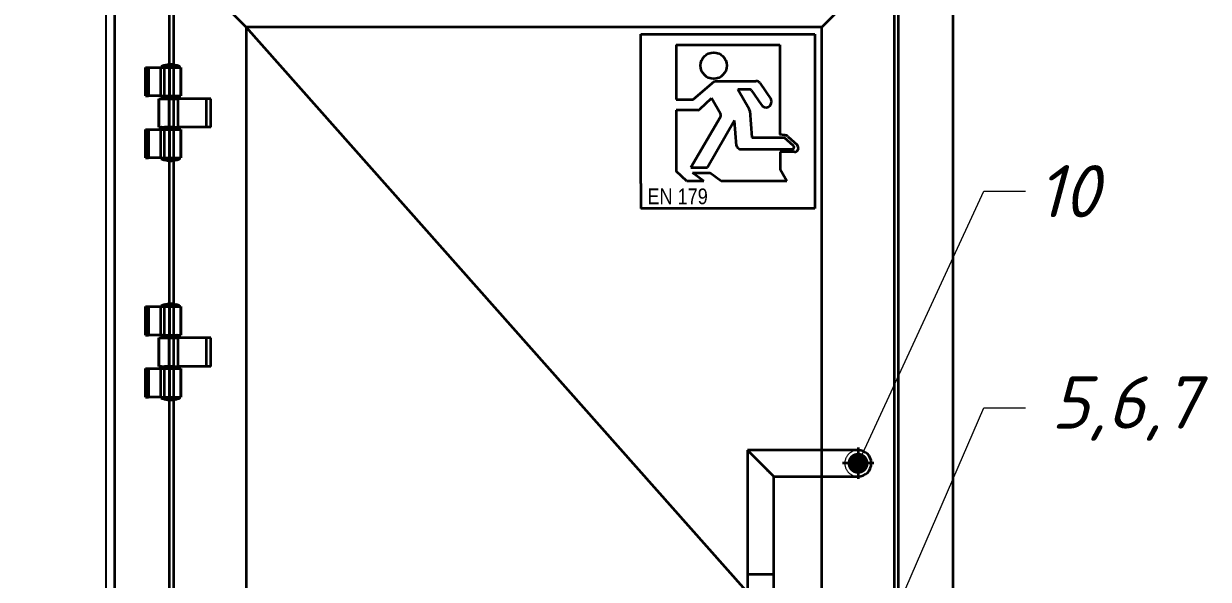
# Model space of a CAD drawing. Header units: millimetres. Extents: x -29692 to 34729, y -8412 to 43293.
# Drawn here: x -26639 to -24937, y 1332 to 2129 of the extents above; entities that cross this region are included whole.
import ezdxf
from ezdxf import colors
from ezdxf.entities.mleader import LeaderData, LeaderLine
from ezdxf.math import Vec2, Vec3

# ---------------------------------------------------------------- set-up
doc = ezdxf.new("R2010")
doc.units = ezdxf.units.MM
for name, pattern in [('CENTER2', [28.575, 19.05, -3.175, 3.175, -3.175]), ('DASHED', [19.05, 12.7, -6.35]), ('OGLT6', [2, 0.5, -0.5, 0.5, -0.5])]:
    doc.linetypes.add(name, pattern=pattern)
doc.layers.get('Defpoints').update_dxf_attribs({"color": 4, "lineweight": 35})
doc.layers.add('_0_001_Профили', color=150, linetype='Continuous', lineweight=35)
doc.layers.add('_0_004_Текст_01', color=7, linetype='Continuous', lineweight=18)
doc.styles.add('_DZ_2.5', font='isocpeui.ttf', dxfattribs={"height": 2.5})
doc.styles.add('ORGADATA', font='txt', dxfattribs={"oblique": 1})

# ---------------------------------------------------------------- blocks, each defined once
blk = doc.blocks.new('_Dot')
at = {"color": 0, "linetype": 'ByBlock', "lineweight": -2}
blk.add_line((-0.5, 0), (-1, 0), dxfattribs=at)
at = {"color": 0, "linetype": 'ByBlock', "const_width": 0.5}
blk.add_lwpolyline([(-0.25, 0, 1), (0.25, 0, 1)], format="xyb", close=True, dxfattribs=at)
blk = doc.blocks.new('Door Templet')
at = {"layer": 'Defpoints', "linetype": 'Continuous'}
for p, q in [((0, 2165), (0, 0)), ((1205, 0), (1205, 2165)), ((78.5, 2086.5), (78.5, 0)), ((84.5, 2080.5), (84.5, 9.5)), ((189, 1976), (84.5, 2080.5)), ((1016, 1976), (1120.5, 2080.5)), ((1120.5, 9.5), (1120.5, 2080.5)), ((1126.5, 0), (1126.5, 2086.5)), ((1016, 1976), (189, 1976)), ((189, 1976), (189, 114)), ((1016, 1045), (189, 1976)), ((1016, 114), (1016, 1976)), ((756.000024, 1965.999942), (1006.000024, 1965.999942)), ((756.000024, 1751.90292), (756.000024, 1965.999942)), ((1006.000024, 1965.999942), (1006.000024, 1751.90292)), ((806.980416, 1950.870259), (956.000024, 1950.870259)), ((806.980416, 1950.870259), (806.980416, 1872.34)), ((956.000024, 1950.870259), (956.000024, 1822.0278)), ((44.509746, 1877.5), (44.509746, 1918.5)), ((44.538021, 1918.5), (44.509746, 1918.5)), ((44.538021, 1918.5), (44.538021, 1877.5)), ((44.538021, 1918.5), (48.624907, 1918.5)), ((48.624907, 1918.5), (48.624907, 1877.5)), ((48.624907, 1918.5), (48.655016, 1918.5)), ((48.655016, 1877.5), (48.655016, 1918.5)), ((48.655016, 1918.5), (66.082204, 1918.5)), ((66.082204, 1918.5), (66.082204, 1877.5)), ((66.082204, 1918.5), (71.076708, 1918.5)), ((66.709315, 1919.176892), (66.709315, 1918.5)), ((80.209315, 1919.176892), (66.709315, 1919.176892)), ((80.209315, 1919.633773), (67.00619, 1919.633773)), ((71.076708, 1918.5), (71.076708, 1877.5)), ((71.076708, 1918.5), (79.009805, 1918.5)), ((71.709315, 1921.305283), (71.709315, 1920.131707)), ((75.835208, 1922.061466), (75.835208, 1921.946248)), ((75.837219, 1921.946248), (75.835307, 1921.94455)), ((75.835307, 1921.94455), (75.884513, 1921.911079)), ((75.84513, 1922.042958), (75.943904, 1922.123256)), ((75.93235, 1922.008116), (75.84513, 1922.042958)), ((75.884513, 1921.911079), (76.249962, 1921.855169)), ((76.109454, 1921.977341), (75.93235, 1922.008116)), ((75.943904, 1922.123256), (76.124909, 1922.165472)), ((76.376117, 1921.951217), (76.109454, 1921.977341)), ((76.124909, 1922.165472), (76.381247, 1922.208606)), ((76.249962, 1921.855169), (76.55475, 1921.834274)), ((76.730962, 1921.930306), (76.376117, 1921.951217)), ((76.381247, 1922.208606), (76.727326, 1922.24944)), ((76.55475, 1921.834274), (77.370372, 1921.807679)), ((76.727326, 1922.24944), (76.743048, 1922.25095)), ((77.170373, 1921.915139), (76.730962, 1921.930306)), ((77.687106, 1921.90617), (77.170373, 1921.915139)), ((77.370372, 1921.807679), (77.890065, 1921.801887)), ((77.59949, 1922.241934), (77.601083, 1922.262404)), ((77.646273, 1922.222947), (77.59949, 1922.241934)), ((77.601083, 1922.262404), (77.65074, 1922.283843)), ((77.741187, 1922.205822), (77.646273, 1922.222947)), ((77.65074, 1922.283843), (77.889998, 1922.32775)), ((78.269045, 1921.90371), (77.687106, 1921.90617)), ((82.709315, 1919.1), (77.709315, 1919.1)), ((77.709315, 1919.1), (77.709315, 1918.5)), ((77.883642, 1922.190935), (77.741187, 1922.205822)), ((78.072337, 1922.178665), (77.883642, 1922.190935)), ((77.889998, 1922.32775), (78.074096, 1922.348955)), ((77.890065, 1921.801887), (78.449222, 1921.801626)), ((78.069254, 1922.202702), (77.923186, 1922.188363)), ((78.301631, 1922.219871), (78.069254, 1922.202702)), ((78.304738, 1922.169388), (78.072337, 1922.178665)), ((78.074096, 1922.348955), (78.547615, 1922.386741)), ((78.898698, 1921.907864), (78.269045, 1921.90371)), ((78.573489, 1922.234995), (78.301631, 1922.219871)), ((78.576502, 1922.16345), (78.304738, 1922.169388)), ((78.449222, 1921.801626), (78.986937, 1921.805993)), ((78.547615, 1922.386741), (78.839143, 1922.402922)), ((78.878062, 1922.247359), (78.573489, 1922.234995)), ((78.880997, 1922.161127), (78.576502, 1922.16345)), ((78.839143, 1922.402922), (79.18166, 1922.417014)), ((79.206193, 1922.256354), (78.878062, 1922.247359)), ((79.209174, 1922.162581), (78.880997, 1922.161127)), ((79.546568, 1921.918331), (78.898698, 1921.907864)), ((78.986937, 1921.805993), (79.546568, 1921.81473)), ((79.009805, 1918.5), (79.009805, 1877.5)), ((79.009805, 1918.5), (81.285964, 1918.5)), ((79.18166, 1922.417014), (79.546568, 1922.426951)), ((79.546568, 1922.261654), (79.206193, 1922.256354)), ((79.546568, 1922.167749), (79.209174, 1922.162581)), ((79.546568, 1922.261654), (79.546568, 1922.426951)), ((79.546568, 1922.261654), (80.334716, 1922.263995)), ((79.546568, 1921.81473), (79.546568, 1921.918331)), ((79.546568, 1921.81473), (80.824375, 1921.809838)), ((93.41244, 1919.633773), (80.209315, 1919.633773)), ((93.709315, 1919.176892), (80.209315, 1919.176892)), ((80.334716, 1922.263995), (81.124009, 1922.256308)), ((80.824375, 1921.809838), (81.462661, 1921.796172)), ((81.124009, 1922.256308), (81.913113, 1922.234068)), ((81.285964, 1918.5), (83.525303, 1918.5)), ((81.462661, 1921.796172), (82.100206, 1921.76904)), ((81.913113, 1922.234068), (82.701335, 1922.194137)), ((82.100206, 1921.76904), (82.721831, 1921.726669)), ((82.701335, 1922.194137), (83.487982, 1922.133374)), ((82.709315, 1919.1), (82.709315, 1918.5)), ((82.721831, 1921.726669), (83.342749, 1921.67146)), ((83.342749, 1921.67146), (84.583406, 1921.539649)), ((83.487982, 1922.133374), (84.583406, 1922.016958)), ((83.525303, 1918.5), (85.673319, 1918.5)), ((84.583406, 1922.140815), (84.583406, 1922.137991)), ((84.583406, 1922.016958), (84.583406, 1922.137991)), ((84.583406, 1921.876443), (84.583406, 1921.624733)), ((84.583406, 1921.539649), (84.583406, 1921.624733)), ((85.673319, 1918.5), (87.681808, 1918.5)), ((87.681808, 1918.5), (89.513109, 1918.5)), ((88.709315, 1920.131707), (88.709315, 1921.305283)), ((89.513109, 1918.5), (91.130875, 1918.5)), ((91.130875, 1918.5), (92.431882, 1918.5)), ((92.431882, 1918.5), (93.490725, 1918.5)), ((93.490725, 1918.5), (94.284699, 1918.5)), ((93.709315, 1918.5), (93.709315, 1919.176892)), ((94.284699, 1918.5), (94.80027, 1918.5)), ((94.80027, 1918.5), (95.028172, 1918.5)), ((95.028172, 1877.5), (95.028172, 1918.5)), ((95.028322, 1877.5), (95.028322, 1918.5)), ((95.086525, 1918.5), (95.10798, 1918.5)), ((95.10798, 1918.5), (95.10798, 1877.5)), ((95.10798, 1918.5), (95.307963, 1918.5)), ((95.307963, 1918.5), (95.307963, 1877.5)), ((831.070052, 1872.34), (861.742321, 1898.63683)), ((861.742321, 1898.63683), (921.26613, 1898.63683)), ((922.072987, 1898.63683), (921.26613, 1898.63683)), ((926.902283, 1896.268234), (943.241352, 1872.443934)), ((44.538021, 1877.5), (44.509746, 1877.5)), ((44.538021, 1877.5), (48.624907, 1877.5)), ((48.624907, 1877.5), (48.655016, 1877.5)), ((66.082204, 1877.5), (48.655016, 1877.5)), ((63.383385, 1873.5), (63.383385, 1855.33599)), ((63.583385, 1873.5), (63.383385, 1873.5)), ((63.583385, 1855.44949), (63.583385, 1873.5)), ((63.707931, 1873.5), (63.583385, 1873.5)), ((63.707931, 1873.5), (63.707931, 1832.5)), ((63.707931, 1873.5), (78.5, 1873.5)), ((66.082204, 1877.5), (71.076708, 1877.5)), ((68.231849, 1877.043578), (68.011218, 1874.521747)), ((90.007412, 1874.521747), (68.011218, 1874.521747)), ((68.01339, 1874.414465), (68.130859, 1873.5)), ((90.00524, 1874.414465), (68.01339, 1874.414465)), ((89.786781, 1877.043578), (68.231849, 1877.043578)), ((71.076708, 1877.5), (79.009805, 1877.5)), ((78.5, 1832.5), (78.5, 1873.5)), ((78.5, 1873.5), (91.377474, 1873.5)), ((79.009805, 1877.5), (81.285964, 1877.5)), ((81.285964, 1877.5), (83.525303, 1877.5)), ((83.525303, 1877.5), (85.673319, 1877.5)), ((85.673319, 1877.5), (87.681808, 1877.5)), ((87.681808, 1877.5), (89.513109, 1877.5)), ((89.513109, 1877.5), (91.130875, 1877.5)), ((90.007412, 1874.521747), (89.786781, 1877.043578)), ((89.887771, 1873.5), (90.00524, 1874.414465)), ((91.130875, 1877.5), (92.431882, 1877.5)), ((91.377474, 1832.5), (91.377474, 1873.5)), ((132.207653, 1873.5), (91.377474, 1873.5)), ((92.431882, 1877.5), (93.490725, 1877.5)), ((93.490725, 1877.5), (94.284699, 1877.5)), ((94.284699, 1877.5), (94.80027, 1877.5)), ((94.80027, 1877.5), (95.028172, 1877.5)), ((95.086525, 1877.5), (95.10798, 1877.5)), ((95.10798, 1877.5), (95.307963, 1877.5)), ((132.207653, 1832.5), (132.207653, 1873.5)), ((138.008929, 1873.5), (132.207653, 1873.5)), ((138.008929, 1832.5), (138.008929, 1873.5)), ((840.875926, 1858.251774), (857.820752, 1874.021076)), ((870.745514, 1851.85902), (857.820752, 1874.021076)), ((911.500214, 1886.869299), (895.355766, 1886.869299)), ((911.953503, 1858.409203), (895.355766, 1886.869299)), ((915.122186, 1885.092852), (928.826526, 1865.1103)), ((63.433728, 1855.413951), (63.493645, 1855.438522)), ((63.493645, 1855.438522), (63.558297, 1855.448683)), ((63.558297, 1855.448683), (63.583385, 1855.44949)), ((63.583385, 1855.44949), (63.707931, 1855.44949)), ((806.980416, 1872.34), (831.070052, 1872.34)), ((837.78572, 1857.09024), (806.980416, 1857.09024)), ((806.980416, 1857.09024), (806.980416, 1769.43414)), ((912.67881, 1856.103633), (915.523833, 1817.584957)), ((63.383385, 1850.663338), (63.383385, 1832.5)), ((63.383386, 1850.663036), (63.38491, 1850.678813)), ((63.395202, 1850.622643), (63.383386, 1850.663036)), ((63.38491, 1855.321187), (63.393224, 1855.373992)), ((63.489401, 1854.707297), (63.38491, 1855.321187)), ((63.38491, 1850.678813), (63.490596, 1851.300974)), ((63.393224, 1855.373992), (63.409187, 1855.395224)), ((63.425653, 1850.591374), (63.395202, 1850.622643)), ((63.409187, 1855.395224), (63.433728, 1855.413951)), ((63.469081, 1850.569155), (63.425653, 1850.591374)), ((63.522772, 1850.555333), (63.469081, 1850.569155)), ((63.537417, 1854.33523), (63.489401, 1854.707297)), ((63.490596, 1851.300974), (63.539911, 1851.687043)), ((63.583385, 1850.55051), (63.522772, 1850.555333)), ((63.577314, 1853.920346), (63.537417, 1854.33523)), ((63.539911, 1851.687043), (63.580271, 1852.118125)), ((63.6035, 1853.481646), (63.577314, 1853.920346)), ((63.580271, 1852.118125), (63.605477, 1852.569459)), ((63.707931, 1850.55051), (63.583385, 1850.55051)), ((63.583385, 1832.5), (63.583385, 1850.55051)), ((63.613429, 1853.031376), (63.6035, 1853.481646)), ((63.605477, 1852.569459), (63.613429, 1853.031376)), ((870.744016, 1847.560453), (828.128875, 1774.597445)), ((890.593861, 1842.080634), (851.786408, 1774.717522)), ((893.779412, 1805.817331), (890.593861, 1842.080634)), ((44.509746, 1788.404563), (44.509746, 1829.404563)), ((44.538021, 1829.404563), (44.509746, 1829.404563)), ((44.538021, 1829.404563), (44.538021, 1788.404563)), ((44.538021, 1829.404563), (48.624907, 1829.404563)), ((48.624907, 1829.404563), (48.624907, 1788.404563)), ((48.624907, 1829.404563), (48.655016, 1829.404563)), ((48.655016, 1788.404563), (48.655016, 1829.404563)), ((48.655016, 1829.404563), (66.082204, 1829.404563)), ((63.583385, 1832.5), (63.383385, 1832.5)), ((63.707931, 1832.5), (63.583385, 1832.5)), ((63.707931, 1832.5), (78.5, 1832.5)), ((65.934315, 1832.2), (65.934315, 1829.7)), ((92.084315, 1832.2), (65.934315, 1832.2)), ((65.934315, 1829.7), (92.084315, 1829.7)), ((66.082204, 1829.404563), (66.082204, 1788.404563)), ((66.082204, 1829.404563), (71.076708, 1829.404563)), ((66.134315, 1832.4), (91.252662, 1832.4)), ((78.943853, 1829.5), (66.134315, 1829.5)), ((67.135498, 1832.5), (67.035498, 1832.4)), ((67.644634, 1832.4), (67.749794, 1832.5)), ((68.168022, 1832.5), (68.062954, 1832.4)), ((70.208406, 1832.5), (70.209315, 1832.4)), ((70.886497, 1832.5), (70.888568, 1832.4)), ((71.076708, 1829.404563), (71.076708, 1788.404563)), ((71.076708, 1829.404563), (79.009805, 1829.404563)), ((72.487988, 1832.417172), (71.709967, 1832.417221)), ((71.709967, 1832.4), (71.709967, 1832.417221)), ((73.360143, 1832.417144), (72.487988, 1832.417172)), ((73.009315, 1829.5), (73.009315, 1829.404563)), ((74.995541, 1832.417157), (73.360143, 1832.417144)), ((75.861258, 1832.417172), (74.995541, 1832.417157)), ((77.047987, 1832.417229), (75.861258, 1832.417172)), ((78.302988, 1832.417365), (77.047987, 1832.417229)), ((79.009255, 1832.417173), (78.302988, 1832.417365)), ((78.5, 1832.5), (91.283795, 1832.5)), ((79.009315, 1832.417173), (79.009255, 1832.417173)), ((79.009315, 1832.4), (79.009315, 1832.417173)), ((79.009375, 1832.417173), (79.009315, 1832.417173)), ((79.980005, 1832.417281), (79.009375, 1832.417173)), ((79.009805, 1829.404563), (79.009805, 1788.404563)), ((79.009805, 1829.404563), (81.285964, 1829.404563)), ((80.927742, 1832.417092), (79.980005, 1832.417281)), ((82.032889, 1832.417118), (80.927742, 1832.417092)), ((81.285964, 1829.404563), (83.525303, 1829.404563)), ((83.064747, 1832.417157), (82.032889, 1832.417118)), ((84.69393, 1832.417144), (83.064747, 1832.417157)), ((83.525303, 1829.404563), (85.673319, 1829.404563)), ((85.546725, 1832.417167), (84.69393, 1832.417144)), ((85.009315, 1829.404563), (85.009315, 1829.5)), ((86.308663, 1832.41722), (85.546725, 1832.417167)), ((85.673319, 1829.404563), (87.681808, 1829.404563)), ((86.308663, 1832.41722), (86.308663, 1832.4)), ((87.681808, 1829.404563), (89.513109, 1829.404563)), ((89.513109, 1829.404563), (91.130875, 1829.404563)), ((91.130875, 1829.404563), (92.431882, 1829.404563)), ((91.283795, 1832.5), (91.377474, 1832.5)), ((91.467337, 1832.4), (91.884315, 1832.4)), ((132.207653, 1832.5), (91.493146, 1832.5)), ((92.084315, 1829.7), (92.084315, 1832.2)), ((92.431882, 1829.404563), (93.490725, 1829.404563)), ((93.490725, 1829.404563), (94.284699, 1829.404563)), ((94.284699, 1829.404563), (94.80027, 1829.404563)), ((94.80027, 1829.404563), (95.028172, 1829.404563)), ((95.028172, 1788.404563), (95.028172, 1829.404563)), ((95.028322, 1788.404563), (95.028322, 1829.404563)), ((95.086525, 1829.404563), (95.10798, 1829.404563)), ((95.10798, 1829.404563), (95.10798, 1788.404563)), ((95.10798, 1829.404563), (95.307963, 1829.404563)), ((95.307963, 1829.404563), (95.307963, 1788.404563)), ((138.008929, 1832.5), (132.207653, 1832.5)), ((963.177961, 1821.032301), (956.000024, 1822.0278)), ((915.523833, 1817.584957), (962.030262, 1817.584957)), ((975.566166, 1806.051602), (962.030262, 1817.584957)), ((967.154265, 1819.224754), (980.562384, 1807.03563)), ((44.538021, 1788.404563), (44.509746, 1788.404563)), ((44.538021, 1788.404563), (48.624907, 1788.404563)), ((48.624907, 1788.404563), (48.655016, 1788.404563)), ((66.082204, 1788.404563), (48.655016, 1788.404563)), ((66.082204, 1788.404563), (71.076708, 1788.404563)), ((66.709315, 1788.404563), (66.709315, 1787.727671)), ((66.709315, 1787.727671), (80.66254, 1787.727671)), ((71.076708, 1788.404563), (79.009805, 1788.404563)), ((78.15611, 1787.804563), (78.15611, 1788.404563)), ((78.15611, 1787.804563), (83.153291, 1787.804563)), ((79.009805, 1788.404563), (81.285964, 1788.404563)), ((80.66254, 1787.727671), (93.709315, 1787.727671)), ((81.285964, 1788.404563), (83.525303, 1788.404563)), ((83.074168, 1787.804563), (83.074168, 1788.404563)), ((83.153291, 1787.804563), (83.153291, 1788.404563)), ((83.525303, 1788.404563), (85.673319, 1788.404563)), ((85.673319, 1788.404563), (87.681808, 1788.404563)), ((87.681808, 1788.404563), (89.513109, 1788.404563)), ((89.513109, 1788.404563), (91.130875, 1788.404563)), ((91.130875, 1788.404563), (92.431882, 1788.404563)), ((92.431882, 1788.404563), (93.490725, 1788.404563)), ((93.490725, 1788.404563), (94.284699, 1788.404563)), ((93.709315, 1787.727671), (93.709315, 1788.404563)), ((94.284699, 1788.404563), (94.80027, 1788.404563)), ((94.80027, 1788.404563), (95.028172, 1788.404563)), ((95.086525, 1788.404563), (95.10798, 1788.404563)), ((95.10798, 1788.404563), (95.307963, 1788.404563)), ((895.074194, 1803.477117), (897.594353, 1801.422973)), ((898.555594, 1801.092459), (973.088554, 1800.920452)), ((956.280136, 1797.171892), (956.280136, 1773.99706)), ((976.868371, 1797.171892), (956.280136, 1797.171892)), ((982.470612, 1801.974966), (982.470612, 1802.91638)), ((67.00619, 1787.27079), (80.652573, 1787.27079)), ((71.714107, 1785.599279), (71.704521, 1785.600579)), ((71.786294, 1785.673061), (71.714107, 1785.599279)), ((71.858142, 1785.894058), (71.786294, 1785.673061)), ((71.929312, 1786.261232), (71.858142, 1785.894058)), ((71.99947, 1786.772855), (71.929312, 1786.261232)), ((75.739438, 1784.897001), (75.748042, 1784.874645)), ((75.748042, 1784.874645), (75.773993, 1784.819685)), ((75.773993, 1784.819685), (75.799981, 1784.783341)), ((75.799981, 1784.783341), (75.82599, 1784.765633)), ((75.82599, 1784.765633), (75.852007, 1784.766571)), ((75.83381, 1784.885228), (75.832714, 1784.886546)), ((75.842906, 1784.882131), (75.83381, 1784.885228)), ((75.852007, 1784.887605), (75.842906, 1784.882131)), ((76.946814, 1784.771189), (75.852007, 1784.887605)), ((75.852007, 1784.887605), (75.852007, 1784.766571)), ((76.005807, 1785.247942), (75.97594, 1785.128828)), ((75.97594, 1785.128828), (75.97594, 1785.028119)), ((76.03047, 1785.364914), (76.005807, 1785.247942)), ((77.270429, 1785.233102), (76.03047, 1785.364914)), ((76.03047, 1785.364914), (76.03047, 1785.27983)), ((77.733018, 1784.710426), (76.946814, 1784.771189)), ((77.890997, 1785.177894), (77.270429, 1785.233102)), ((78.520796, 1784.670495), (77.733018, 1784.710426)), ((78.512271, 1785.135523), (77.890997, 1785.177894)), ((79.149456, 1785.108391), (78.512271, 1785.135523)), ((79.309456, 1784.648255), (78.520796, 1784.670495)), ((79.787382, 1785.094724), (79.149456, 1785.108391)), ((80.098304, 1784.640568), (79.309456, 1784.648255)), ((81.06447, 1785.089832), (79.787382, 1785.094724)), ((80.886008, 1784.642908), (80.098304, 1784.640568)), ((80.652573, 1787.27079), (93.41244, 1787.27079)), ((80.886008, 1784.642908), (81.22714, 1784.648209)), ((80.886008, 1784.642908), (80.886008, 1784.477611)), ((81.251802, 1784.487549), (80.886008, 1784.477611)), ((81.009939, 1784.736813), (81.34621, 1784.741981)), ((81.622453, 1785.09857), (81.06447, 1785.089832)), ((81.06447, 1785.089832), (81.06447, 1784.986231)), ((81.06447, 1784.986231), (81.710186, 1784.996699)), ((81.22714, 1784.648209), (81.557883, 1784.657204)), ((81.597244, 1784.501641), (81.251802, 1784.487549)), ((81.34621, 1784.741981), (81.671423, 1784.743435)), ((81.557883, 1784.657204), (81.866783, 1784.669568)), ((81.893123, 1784.517821), (81.597244, 1784.501641)), ((82.155988, 1785.102937), (81.622453, 1785.09857)), ((81.671423, 1784.743435), (81.971268, 1784.741113)), ((81.710186, 1784.996699), (82.334153, 1785.000853)), ((81.866783, 1784.669568), (82.144475, 1784.684692)), ((82.378925, 1784.555607), (81.893123, 1784.517821)), ((81.971268, 1784.741113), (82.236918, 1784.735175)), ((82.144475, 1784.684692), (82.383942, 1784.701861)), ((82.707792, 1785.102676), (82.155988, 1785.102937)), ((82.236918, 1784.735175), (82.461998, 1784.725898)), ((82.334153, 1785.000853), (82.907207, 1784.998393)), ((82.570817, 1784.576813), (82.378925, 1784.555607)), ((82.383942, 1784.701861), (82.564942, 1784.718897)), ((82.461998, 1784.725898), (82.642429, 1784.713628)), ((82.827928, 1784.620719), (82.570817, 1784.576813)), ((82.642429, 1784.713628), (82.775924, 1784.69874)), ((83.21731, 1785.096884), (82.707792, 1785.102676)), ((82.775924, 1784.69874), (82.861412, 1784.681615)), ((82.887165, 1784.642159), (82.827928, 1784.620719)), ((82.861412, 1784.681615), (82.89851, 1784.662629)), ((82.89851, 1784.662629), (82.887165, 1784.642159)), ((82.907207, 1784.998393), (83.412318, 1784.989424)), ((84.007041, 1785.070289), (83.21731, 1785.096884)), ((83.412318, 1784.989424), (83.83789, 1784.974257)), ((84.322581, 1784.739091), (83.761752, 1784.664663)), ((83.83789, 1784.974257), (84.177198, 1784.953346)), ((84.296236, 1785.049393), (84.007041, 1785.070289)), ((84.177198, 1784.953346), (84.427099, 1784.927222)), ((84.62689, 1784.993483), (84.296236, 1785.049393)), ((84.520619, 1784.781307), (84.322581, 1784.739091)), ((84.427099, 1784.927222), (84.586633, 1784.896447)), ((84.655838, 1784.861604), (84.520619, 1784.781307)), ((84.586633, 1784.896447), (84.655838, 1784.861604)), ((84.653201, 1784.965171), (84.62689, 1784.993483)), ((84.65907, 1784.851063), (84.65907, 1784.965171)), ((88.644247, 1785.650704), (88.704524, 1785.599279)), ((88.704524, 1785.599279), (88.776711, 1785.673061)), ((88.77728, 1785.738713), (88.714119, 1785.676796)), ((88.776711, 1785.673061), (88.848559, 1785.894058)), ((88.813556, 1785.825955), (88.77728, 1785.738713)), ((88.849719, 1785.952819), (88.813556, 1785.825955)), ((88.848559, 1785.894058), (88.919729, 1786.261232)), ((88.885106, 1786.109506), (88.849719, 1785.952819)), ((88.920269, 1786.302915), (88.885106, 1786.109506)), ((88.919729, 1786.261232), (88.989887, 1786.772855)), ((88.989887, 1786.791067), (88.920269, 1786.302915)), ((827.988819, 1774.717522), (851.786408, 1774.717522)), ((956.280136, 1773.99706), (956.280136, 1771.693481)), ((965.944002, 1754.904841), (956.280136, 1771.693481)), ((822.386579, 1754.904841), (806.980416, 1769.43414)), ((846.687645, 1754.904841), (822.386579, 1754.904841)), ((830.229716, 1767.032603), (855.016473, 1767.032603)), ((846.687645, 1754.904841), (830.229716, 1767.032603)), ((871.502014, 1754.904841), (855.016473, 1767.032603)), ((965.944002, 1754.904841), (871.502014, 1754.904841)), ((756.000024, 1751.90292), (756.000024, 1715.999942)), ((1006.000024, 1751.90292), (1006.000024, 1715.999942)), ((1006.000024, 1715.999942), (756.000024, 1715.999942)), ((44.509746, 1534), (44.509746, 1575)), ((44.538021, 1575), (44.509746, 1575)), ((44.538021, 1575), (44.538021, 1534)), ((44.538021, 1575), (48.624907, 1575)), ((48.624907, 1575), (48.624907, 1534)), ((48.624907, 1575), (48.655016, 1575)), ((48.655016, 1534), (48.655016, 1575)), ((48.655016, 1575), (66.082204, 1575)), ((66.082204, 1575), (66.082204, 1534)), ((66.082204, 1575), (71.076708, 1575)), ((66.709315, 1575.676892), (66.709315, 1575)), ((80.209315, 1575.676892), (66.709315, 1575.676892)), ((80.209315, 1576.133773), (67.00619, 1576.133773)), ((71.076708, 1575), (71.076708, 1534)), ((71.076708, 1575), (79.009805, 1575)), ((71.709315, 1577.805283), (71.709315, 1576.631707)), ((75.835208, 1578.561466), (75.835208, 1578.446248)), ((75.837219, 1578.446248), (75.835307, 1578.44455)), ((75.835307, 1578.44455), (75.884513, 1578.411079)), ((75.84513, 1578.542958), (75.943904, 1578.623256)), ((75.93235, 1578.508116), (75.84513, 1578.542958)), ((75.884513, 1578.411079), (76.249962, 1578.355169)), ((76.109454, 1578.477341), (75.93235, 1578.508116)), ((75.943904, 1578.623256), (76.124909, 1578.665472)), ((76.376117, 1578.451217), (76.109454, 1578.477341)), ((76.124909, 1578.665472), (76.381247, 1578.708606)), ((76.249962, 1578.355169), (76.55475, 1578.334274)), ((76.730962, 1578.430306), (76.376117, 1578.451217)), ((76.381247, 1578.708606), (76.727326, 1578.74944)), ((76.55475, 1578.334274), (77.370372, 1578.307679)), ((76.727326, 1578.74944), (76.743048, 1578.75095)), ((77.170373, 1578.415139), (76.730962, 1578.430306)), ((77.687106, 1578.40617), (77.170373, 1578.415139)), ((77.370372, 1578.307679), (77.890065, 1578.301887)), ((77.59949, 1578.741934), (77.601083, 1578.762404)), ((77.646273, 1578.722947), (77.59949, 1578.741934)), ((77.601083, 1578.762404), (77.65074, 1578.783843)), ((77.741187, 1578.705822), (77.646273, 1578.722947)), ((77.65074, 1578.783843), (77.889998, 1578.82775)), ((78.269045, 1578.40371), (77.687106, 1578.40617)), ((82.709315, 1575.6), (77.709315, 1575.6)), ((77.709315, 1575.6), (77.709315, 1575)), ((77.883642, 1578.690935), (77.741187, 1578.705822)), ((78.072337, 1578.678665), (77.883642, 1578.690935)), ((77.889998, 1578.82775), (78.074096, 1578.848955)), ((77.890065, 1578.301887), (78.449222, 1578.301626)), ((78.069254, 1578.702702), (77.923186, 1578.688363)), ((78.301631, 1578.719871), (78.069254, 1578.702702)), ((78.304738, 1578.669388), (78.072337, 1578.678665)), ((78.074096, 1578.848955), (78.547615, 1578.886741)), ((78.898698, 1578.407864), (78.269045, 1578.40371)), ((78.573489, 1578.734995), (78.301631, 1578.719871)), ((78.576502, 1578.66345), (78.304738, 1578.669388)), ((78.449222, 1578.301626), (78.986937, 1578.305993)), ((78.547615, 1578.886741), (78.839143, 1578.902922)), ((78.878062, 1578.747359), (78.573489, 1578.734995)), ((78.880997, 1578.661127), (78.576502, 1578.66345)), ((78.839143, 1578.902922), (79.18166, 1578.917014)), ((79.206193, 1578.756354), (78.878062, 1578.747359)), ((79.209174, 1578.662581), (78.880997, 1578.661127)), ((79.546568, 1578.418331), (78.898698, 1578.407864)), ((78.986937, 1578.305993), (79.546568, 1578.31473)), ((79.009805, 1575), (79.009805, 1534)), ((79.009805, 1575), (81.285964, 1575)), ((79.18166, 1578.917014), (79.546568, 1578.926951)), ((79.546568, 1578.761654), (79.206193, 1578.756354)), ((79.546568, 1578.667749), (79.209174, 1578.662581)), ((79.546568, 1578.761654), (79.546568, 1578.926951)), ((79.546568, 1578.761654), (80.334716, 1578.763995)), ((79.546568, 1578.31473), (79.546568, 1578.418331)), ((79.546568, 1578.31473), (80.824375, 1578.309838)), ((93.41244, 1576.133773), (80.209315, 1576.133773)), ((93.709315, 1575.676892), (80.209315, 1575.676892)), ((80.334716, 1578.763995), (81.124009, 1578.756308)), ((80.824375, 1578.309838), (81.462661, 1578.296172)), ((81.124009, 1578.756308), (81.913113, 1578.734068)), ((81.285964, 1575), (83.525303, 1575)), ((81.462661, 1578.296172), (82.100206, 1578.26904)), ((81.913113, 1578.734068), (82.701335, 1578.694137)), ((82.100206, 1578.26904), (82.721831, 1578.226669)), ((82.701335, 1578.694137), (83.487982, 1578.633374)), ((82.709315, 1575.6), (82.709315, 1575)), ((82.721831, 1578.226669), (83.342749, 1578.17146)), ((83.342749, 1578.17146), (84.583406, 1578.039649)), ((83.487982, 1578.633374), (84.583406, 1578.516958)), ((83.525303, 1575), (85.673319, 1575)), ((84.583406, 1578.640815), (84.583406, 1578.637991)), ((84.583406, 1578.516958), (84.583406, 1578.637991)), ((84.583406, 1578.376443), (84.583406, 1578.124733)), ((84.583406, 1578.039649), (84.583406, 1578.124733)), ((85.673319, 1575), (87.681808, 1575)), ((87.681808, 1575), (89.513109, 1575)), ((88.709315, 1576.631707), (88.709315, 1577.805283)), ((89.513109, 1575), (91.130875, 1575)), ((91.130875, 1575), (92.431882, 1575)), ((92.431882, 1575), (93.490725, 1575)), ((93.490725, 1575), (94.284699, 1575)), ((93.709315, 1575), (93.709315, 1575.676892)), ((94.284699, 1575), (94.80027, 1575)), ((94.80027, 1575), (95.028172, 1575)), ((95.028172, 1534), (95.028172, 1575)), ((95.028322, 1534), (95.028322, 1575)), ((95.086525, 1575), (95.10798, 1575)), ((95.10798, 1575), (95.10798, 1534)), ((95.10798, 1575), (95.307963, 1575)), ((95.307963, 1575), (95.307963, 1534)), ((44.538021, 1534), (44.509746, 1534)), ((44.538021, 1534), (48.624907, 1534)), ((48.624907, 1534), (48.655016, 1534)), ((66.082204, 1534), (48.655016, 1534)), ((66.082204, 1534), (71.076708, 1534)), ((68.231849, 1533.543578), (68.011218, 1531.021747)), ((89.786781, 1533.543578), (68.231849, 1533.543578)), ((71.076708, 1534), (79.009805, 1534)), ((79.009805, 1534), (81.285964, 1534)), ((81.285964, 1534), (83.525303, 1534)), ((83.525303, 1534), (85.673319, 1534)), ((85.673319, 1534), (87.681808, 1534)), ((87.681808, 1534), (89.513109, 1534)), ((89.513109, 1534), (91.130875, 1534)), ((90.007412, 1531.021747), (89.786781, 1533.543578)), ((91.130875, 1534), (92.431882, 1534)), ((92.431882, 1534), (93.490725, 1534)), ((93.490725, 1534), (94.284699, 1534)), ((94.284699, 1534), (94.80027, 1534)), ((94.80027, 1534), (95.028172, 1534)), ((95.086525, 1534), (95.10798, 1534)), ((95.10798, 1534), (95.307963, 1534)), ((63.383385, 1530), (63.383385, 1511.83599)), ((63.583385, 1530), (63.383385, 1530)), ((63.583385, 1511.94949), (63.583385, 1530)), ((63.707931, 1530), (63.583385, 1530)), ((63.707931, 1530), (63.707931, 1489)), ((63.707931, 1530), (78.5, 1530)), ((90.007412, 1531.021747), (68.011218, 1531.021747)), ((68.01339, 1530.914465), (68.130859, 1530)), ((90.00524, 1530.914465), (68.01339, 1530.914465)), ((78.5, 1489), (78.5, 1530)), ((78.5, 1530), (91.377474, 1530)), ((89.887771, 1530), (90.00524, 1530.914465)), ((91.377474, 1489), (91.377474, 1530)), ((132.207653, 1530), (91.377474, 1530)), ((132.207653, 1489), (132.207653, 1530)), ((138.008929, 1530), (132.207653, 1530)), ((138.008929, 1489), (138.008929, 1530)), ((63.383385, 1507.163338), (63.383385, 1489)), ((63.383386, 1507.163036), (63.38491, 1507.178813)), ((63.395202, 1507.122643), (63.383386, 1507.163036)), ((63.38491, 1511.821187), (63.393224, 1511.873992)), ((63.489401, 1511.207297), (63.38491, 1511.821187)), ((63.38491, 1507.178813), (63.490596, 1507.800974)), ((63.393224, 1511.873992), (63.409187, 1511.895224)), ((63.425653, 1507.091374), (63.395202, 1507.122643)), ((63.409187, 1511.895224), (63.433728, 1511.913951)), ((63.469081, 1507.069155), (63.425653, 1507.091374)), ((63.433728, 1511.913951), (63.493645, 1511.938522)), ((63.522772, 1507.055333), (63.469081, 1507.069155)), ((63.537417, 1510.83523), (63.489401, 1511.207297)), ((63.490596, 1507.800974), (63.539911, 1508.187043)), ((63.493645, 1511.938522), (63.558297, 1511.948683)), ((63.583385, 1507.05051), (63.522772, 1507.055333)), ((63.577314, 1510.420346), (63.537417, 1510.83523)), ((63.539911, 1508.187043), (63.580271, 1508.618125)), ((63.558297, 1511.948683), (63.583385, 1511.94949)), ((63.6035, 1509.981646), (63.577314, 1510.420346)), ((63.580271, 1508.618125), (63.605477, 1509.069459)), ((63.583385, 1511.94949), (63.707931, 1511.94949)), ((63.707931, 1507.05051), (63.583385, 1507.05051)), ((63.583385, 1489), (63.583385, 1507.05051)), ((63.613429, 1509.531376), (63.6035, 1509.981646)), ((63.605477, 1509.069459), (63.613429, 1509.531376)), ((44.509746, 1444.904563), (44.509746, 1485.904563)), ((44.538021, 1485.904563), (44.509746, 1485.904563)), ((44.538021, 1485.904563), (44.538021, 1444.904563)), ((44.538021, 1485.904563), (48.624907, 1485.904563)), ((48.624907, 1485.904563), (48.624907, 1444.904563)), ((48.624907, 1485.904563), (48.655016, 1485.904563)), ((48.655016, 1444.904563), (48.655016, 1485.904563)), ((48.655016, 1485.904563), (66.082204, 1485.904563)), ((63.583385, 1489), (63.383385, 1489)), ((63.707931, 1489), (63.583385, 1489)), ((63.707931, 1489), (78.5, 1489)), ((65.934315, 1488.7), (65.934315, 1486.2)), ((92.084315, 1488.7), (65.934315, 1488.7)), ((65.934315, 1486.2), (92.084315, 1486.2)), ((66.082204, 1485.904563), (66.082204, 1444.904563)), ((66.082204, 1485.904563), (71.076708, 1485.904563)), ((66.134315, 1488.9), (91.252662, 1488.9)), ((78.943853, 1486), (66.134315, 1486)), ((67.135498, 1489), (67.035498, 1488.9)), ((67.644634, 1488.9), (67.749794, 1489)), ((68.168022, 1489), (68.062954, 1488.9)), ((70.208406, 1489), (70.209315, 1488.9)), ((70.886497, 1489), (70.888568, 1488.9)), ((71.076708, 1485.904563), (71.076708, 1444.904563)), ((71.076708, 1485.904563), (79.009805, 1485.904563)), ((72.487988, 1488.917172), (71.709967, 1488.917221)), ((71.709967, 1488.9), (71.709967, 1488.917221)), ((73.360143, 1488.917144), (72.487988, 1488.917172)), ((73.009315, 1486), (73.009315, 1485.904563)), ((74.995541, 1488.917157), (73.360143, 1488.917144)), ((75.861258, 1488.917172), (74.995541, 1488.917157)), ((77.047987, 1488.917229), (75.861258, 1488.917172)), ((78.302988, 1488.917365), (77.047987, 1488.917229)), ((79.009255, 1488.917173), (78.302988, 1488.917365)), ((78.5, 1489), (91.283795, 1489)), ((79.009315, 1488.917173), (79.009255, 1488.917173)), ((79.009315, 1488.9), (79.009315, 1488.917173)), ((79.009375, 1488.917173), (79.009315, 1488.917173)), ((79.980005, 1488.917281), (79.009375, 1488.917173)), ((79.009805, 1485.904563), (79.009805, 1444.904563)), ((79.009805, 1485.904563), (81.285964, 1485.904563)), ((80.927742, 1488.917092), (79.980005, 1488.917281)), ((82.032889, 1488.917118), (80.927742, 1488.917092)), ((81.285964, 1485.904563), (83.525303, 1485.904563)), ((83.064747, 1488.917157), (82.032889, 1488.917118)), ((84.69393, 1488.917144), (83.064747, 1488.917157)), ((83.525303, 1485.904563), (85.673319, 1485.904563)), ((85.546725, 1488.917167), (84.69393, 1488.917144)), ((85.009315, 1485.904563), (85.009315, 1486)), ((86.308663, 1488.91722), (85.546725, 1488.917167)), ((85.673319, 1485.904563), (87.681808, 1485.904563)), ((86.308663, 1488.91722), (86.308663, 1488.9)), ((87.681808, 1485.904563), (89.513109, 1485.904563)), ((89.513109, 1485.904563), (91.130875, 1485.904563)), ((91.130875, 1485.904563), (92.431882, 1485.904563)), ((91.283795, 1489), (91.377474, 1489)), ((91.467337, 1488.9), (91.884315, 1488.9)), ((132.207653, 1489), (91.493146, 1489)), ((92.084315, 1486.2), (92.084315, 1488.7)), ((92.431882, 1485.904563), (93.490725, 1485.904563)), ((93.490725, 1485.904563), (94.284699, 1485.904563)), ((94.284699, 1485.904563), (94.80027, 1485.904563)), ((94.80027, 1485.904563), (95.028172, 1485.904563)), ((95.028172, 1444.904563), (95.028172, 1485.904563)), ((95.028322, 1444.904563), (95.028322, 1485.904563)), ((95.086525, 1485.904563), (95.10798, 1485.904563)), ((95.10798, 1485.904563), (95.10798, 1444.904563)), ((95.10798, 1485.904563), (95.307963, 1485.904563)), ((95.307963, 1485.904563), (95.307963, 1444.904563)), ((138.008929, 1489), (132.207653, 1489)), ((44.538021, 1444.904563), (44.509746, 1444.904563)), ((44.538021, 1444.904563), (48.624907, 1444.904563)), ((48.624907, 1444.904563), (48.655016, 1444.904563)), ((66.082204, 1444.904563), (48.655016, 1444.904563)), ((66.082204, 1444.904563), (71.076708, 1444.904563)), ((66.709315, 1444.904563), (66.709315, 1444.227671)), ((66.709315, 1444.227671), (80.66254, 1444.227671)), ((67.00619, 1443.77079), (80.652573, 1443.77079)), ((71.076708, 1444.904563), (79.009805, 1444.904563)), ((71.714107, 1442.099279), (71.704521, 1442.100579)), ((71.786294, 1442.173061), (71.714107, 1442.099279)), ((71.858142, 1442.394058), (71.786294, 1442.173061)), ((71.929312, 1442.761232), (71.858142, 1442.394058)), ((71.99947, 1443.272855), (71.929312, 1442.761232)), ((75.739438, 1441.397001), (75.748042, 1441.374645)), ((75.748042, 1441.374645), (75.773993, 1441.319685)), ((75.773993, 1441.319685), (75.799981, 1441.283341)), ((75.799981, 1441.283341), (75.82599, 1441.265633)), ((75.82599, 1441.265633), (75.852007, 1441.266571)), ((75.83381, 1441.385228), (75.832714, 1441.386546)), ((75.842906, 1441.382131), (75.83381, 1441.385228)), ((75.852007, 1441.387605), (75.842906, 1441.382131)), ((76.946814, 1441.271189), (75.852007, 1441.387605)), ((75.852007, 1441.387605), (75.852007, 1441.266571)), ((76.005807, 1441.747942), (75.97594, 1441.628828)), ((75.97594, 1441.628828), (75.97594, 1441.528119)), ((76.03047, 1441.864914), (76.005807, 1441.747942)), ((77.270429, 1441.733102), (76.03047, 1441.864914)), ((76.03047, 1441.864914), (76.03047, 1441.77983)), ((77.733018, 1441.210426), (76.946814, 1441.271189)), ((77.890997, 1441.677894), (77.270429, 1441.733102)), ((78.520796, 1441.170495), (77.733018, 1441.210426)), ((78.512271, 1441.635523), (77.890997, 1441.677894)), ((78.15611, 1444.304563), (78.15611, 1444.904563)), ((78.15611, 1444.304563), (83.153291, 1444.304563)), ((79.149456, 1441.608391), (78.512271, 1441.635523)), ((79.309456, 1441.148255), (78.520796, 1441.170495)), ((79.009805, 1444.904563), (81.285964, 1444.904563)), ((79.787382, 1441.594724), (79.149456, 1441.608391)), ((80.098304, 1441.140568), (79.309456, 1441.148255)), ((81.06447, 1441.589832), (79.787382, 1441.594724)), ((80.886008, 1441.142908), (80.098304, 1441.140568)), ((80.652573, 1443.77079), (93.41244, 1443.77079)), ((80.66254, 1444.227671), (93.709315, 1444.227671)), ((80.886008, 1441.142908), (81.22714, 1441.148209)), ((80.886008, 1441.142908), (80.886008, 1440.977611)), ((81.251802, 1440.987549), (80.886008, 1440.977611)), ((81.009939, 1441.236813), (81.34621, 1441.241981)), ((81.622453, 1441.59857), (81.06447, 1441.589832)), ((81.06447, 1441.589832), (81.06447, 1441.486231)), ((81.06447, 1441.486231), (81.710186, 1441.496699)), ((81.22714, 1441.148209), (81.557883, 1441.157204)), ((81.597244, 1441.001641), (81.251802, 1440.987549)), ((81.285964, 1444.904563), (83.525303, 1444.904563)), ((81.34621, 1441.241981), (81.671423, 1441.243435)), ((81.557883, 1441.157204), (81.866783, 1441.169568)), ((81.893123, 1441.017821), (81.597244, 1441.001641)), ((82.155988, 1441.602937), (81.622453, 1441.59857)), ((81.671423, 1441.243435), (81.971268, 1441.241113)), ((81.710186, 1441.496699), (82.334153, 1441.500853)), ((81.866783, 1441.169568), (82.144475, 1441.184692)), ((82.378925, 1441.055607), (81.893123, 1441.017821)), ((81.971268, 1441.241113), (82.236918, 1441.235175)), ((82.144475, 1441.184692), (82.383942, 1441.201861)), ((82.707792, 1441.602676), (82.155988, 1441.602937)), ((82.236918, 1441.235175), (82.461998, 1441.225898)), ((82.334153, 1441.500853), (82.907207, 1441.498393)), ((82.570817, 1441.076813), (82.378925, 1441.055607)), ((82.383942, 1441.201861), (82.564942, 1441.218897)), ((82.461998, 1441.225898), (82.642429, 1441.213628)), ((82.827928, 1441.120719), (82.570817, 1441.076813)), ((82.642429, 1441.213628), (82.775924, 1441.19874)), ((83.21731, 1441.596884), (82.707792, 1441.602676)), ((82.775924, 1441.19874), (82.861412, 1441.181615)), ((82.887165, 1441.142159), (82.827928, 1441.120719)), ((82.861412, 1441.181615), (82.89851, 1441.162629)), ((82.89851, 1441.162629), (82.887165, 1441.142159)), ((82.907207, 1441.498393), (83.412318, 1441.489424)), ((83.074168, 1444.304563), (83.074168, 1444.904563)), ((83.153291, 1444.304563), (83.153291, 1444.904563)), ((84.007041, 1441.570289), (83.21731, 1441.596884)), ((83.412318, 1441.489424), (83.83789, 1441.474257)), ((83.525303, 1444.904563), (85.673319, 1444.904563)), ((84.322581, 1441.239091), (83.761752, 1441.164663)), ((83.83789, 1441.474257), (84.177198, 1441.453346)), ((84.296236, 1441.549393), (84.007041, 1441.570289)), ((84.177198, 1441.453346), (84.427099, 1441.427222)), ((84.62689, 1441.493483), (84.296236, 1441.549393)), ((84.520619, 1441.281307), (84.322581, 1441.239091)), ((84.427099, 1441.427222), (84.586633, 1441.396447)), ((84.655838, 1441.361604), (84.520619, 1441.281307)), ((84.586633, 1441.396447), (84.655838, 1441.361604)), ((84.653201, 1441.465171), (84.62689, 1441.493483)), ((84.65907, 1441.351063), (84.65907, 1441.465171)), ((85.673319, 1444.904563), (87.681808, 1444.904563)), ((87.681808, 1444.904563), (89.513109, 1444.904563)), ((88.644247, 1442.150704), (88.704524, 1442.099279)), ((88.704524, 1442.099279), (88.776711, 1442.173061)), ((88.77728, 1442.238713), (88.714119, 1442.176796)), ((88.776711, 1442.173061), (88.848559, 1442.394058)), ((88.813556, 1442.325955), (88.77728, 1442.238713)), ((88.849719, 1442.452819), (88.813556, 1442.325955)), ((88.848559, 1442.394058), (88.919729, 1442.761232)), ((88.885106, 1442.609506), (88.849719, 1442.452819)), ((88.920269, 1442.802915), (88.885106, 1442.609506)), ((88.919729, 1442.761232), (88.989887, 1443.272855)), ((88.989887, 1443.291067), (88.920269, 1442.802915)), ((89.513109, 1444.904563), (91.130875, 1444.904563)), ((91.130875, 1444.904563), (92.431882, 1444.904563)), ((92.431882, 1444.904563), (93.490725, 1444.904563)), ((93.490725, 1444.904563), (94.284699, 1444.904563)), ((93.709315, 1444.227671), (93.709315, 1444.904563)), ((94.284699, 1444.904563), (94.80027, 1444.904563)), ((94.80027, 1444.904563), (95.028172, 1444.904563)), ((95.086525, 1444.904563), (95.10798, 1444.904563)), ((95.10798, 1444.904563), (95.307963, 1444.904563))]:
    blk.add_line(p, q, dxfattribs=at)
blk.add_circle((860.761929, 1920.971124), 18.886283, dxfattribs=at)
for centre, radius, start, end in [((67.209315, 1919.176892), 0.5, 113.969482, 180), ((80.209315, 1889.936509), 32.5, 105.161369, 113.969482), ((80.209315, 1889.936509), 31.368774, 74.277998, 105.722002), ((79.814336, 1889.764032), 32.5, 97.032638, 104.440546), ((80.209315, 1889.936509), 32.5, 90, 96.123132), ((80.20932, 1889.936509), 32.497201, 82.264575, 91.168579), ((80.209315, 1889.936509), 32.238053, 82.201999, 91.177965), ((80.209315, 1889.936509), 31.988688, 82.140828, 91.187149), ((80.209315, 1889.936509), 32.5, 82.265236, 90), ((80.604294, 1889.764032), 32.5, 75.558232, 82.966503), ((80.209315, 1889.936509), 32.5, 66.030518, 74.838631), ((93.209315, 1919.176892), 0.5, 0, 66.030518), ((922.588699, 1893.580818), 5.082245, 31.92342, 95.824011), ((68.509315, 1874.47817), 0.5, 175, 187.319919), ((68.729947, 1877), 0.5, 90, 175), ((89.288683, 1877), 0.5, 5, 90), ((89.509315, 1874.47817), 0.5, 352.680081, 5), ((911.886998, 1883.07729), 3.811684, 31.92342, 95.824011), ((838.144421, 1860.827373), 3.754308, 264.517367, 316.682684), ((905.848108, 1855.221641), 6.887409, 7.357425, 27.568583), ((935.885535, 1869.068815), 8.093174, 209.282616, 24.647396), ((865.734718, 1849.711483), 5.451605, 336.760951, 23.199103), ((66.134315, 1832.2), 0.2, 90, 180), ((66.134315, 1829.7), 0.2, 180, 270), ((91.884315, 1832.2), 0.2, 0, 90), ((91.884315, 1829.7), 0.2, 270, 0), ((897.749253, 1806.485453), 4.025671, 189.553323, 228.356017), ((962.741796, 1814.795433), 6.252101, 45.109204, 85.999629), ((973.159565, 1804.049905), 3.130259, 268.700128, 39.752075), ((975.750965, 1802.305142), 6.74739, 5.197478, 44.514046), ((67.209315, 1787.727671), 0.5, 180, 246.030518), ((93.209315, 1787.727671), 0.5, 293.969482, 0), ((898.444593, 1802.332686), 1.245185, 226.935475, 275.114409), ((977.296121, 1802.341697), 5.18747, 265.27012, 355.946066), ((80.209315, 1816.968054), 32.5, 246.030518, 254.829875), ((79.814336, 1817.14053), 32.5, 255.677285, 262.96197), ((80.494679, 1816.93347), 31.334187, 254.269297, 285.730703), ((80.209315, 1816.968054), 32.5, 262.260847, 276.275697), ((80.223633, 1816.931696), 32.460844, 262.26024, 271.169221), ((72.416626, 1785.930973), 3.672038, 345.766587, 349.78603), ((80.34757, 1816.931965), 32.201964, 262.197626, 271.178613), ((80.4021, 1816.932248), 31.952882, 262.136421, 271.187801), ((80.604294, 1817.14053), 32.5, 277.167032, 284.45353), ((80.209315, 1816.968054), 32.5, 285.170125, 293.969482), ((67.209315, 1575.676892), 0.5, 113.969482, 180), ((80.209315, 1546.436509), 32.5, 105.161369, 113.969482), ((80.209315, 1546.436509), 31.368774, 74.277998, 105.722002), ((79.814336, 1546.264032), 32.5, 97.032638, 104.440546), ((80.209315, 1546.436509), 32.5, 90, 96.123132), ((80.20932, 1546.436509), 32.497201, 82.264575, 91.168579), ((80.209315, 1546.436509), 32.238053, 82.201999, 91.177965), ((80.209315, 1546.436509), 31.988688, 82.140828, 91.187149), ((80.209315, 1546.436509), 32.5, 82.265236, 90), ((80.604294, 1546.264032), 32.5, 75.558232, 82.966503), ((80.209315, 1546.436509), 32.5, 66.030518, 74.838631), ((93.209315, 1575.676892), 0.5, 0, 66.030518), ((68.729947, 1533.5), 0.5, 90, 175), ((89.288683, 1533.5), 0.5, 5, 90), ((68.509315, 1530.97817), 0.5, 175, 187.319919), ((89.509315, 1530.97817), 0.5, 352.680081, 5), ((66.134315, 1488.7), 0.2, 90, 180), ((66.134315, 1486.2), 0.2, 180, 270), ((91.884315, 1488.7), 0.2, 0, 90), ((91.884315, 1486.2), 0.2, 270, 0), ((67.209315, 1444.227671), 0.5, 180, 246.030518), ((80.209315, 1473.468054), 32.5, 246.030518, 254.829875), ((79.814336, 1473.64053), 32.5, 255.677285, 262.96197), ((80.494679, 1473.43347), 31.334187, 254.269297, 285.730703), ((80.209315, 1473.468054), 32.5, 262.260847, 276.275697), ((80.223633, 1473.431696), 32.460844, 262.26024, 271.169221), ((72.416626, 1442.430973), 3.672038, 345.766587, 349.78603), ((80.34757, 1473.431965), 32.201964, 262.197626, 271.178613), ((80.4021, 1473.432248), 31.952882, 262.136421, 271.187801), ((80.604294, 1473.64053), 32.5, 277.167032, 284.45353), ((80.209315, 1473.468054), 32.5, 285.170125, 293.969482), ((93.209315, 1444.227671), 0.5, 293.969482, 0)]:
    blk.add_arc(centre, radius, start, end, dxfattribs=at)
at = {"layer": 'Defpoints', "style": 'ORGADATA', "width": 0.861692}
blk.add_text('EN 179', height=22.574448, dxfattribs=at).set_placement((765.523833, 1722.003785))
blk = doc.blocks.new('*U680')
at = {"layer": '_0_001_Профили', "color": 30, "linetype": 'OGLT6', "const_width": 3}
blk.add_lwpolyline([(104.5, -5656.1), (30, -5656.3, -0.414214), (0, -5626.3), (0, 0, 0.552851), (-116.7, 83.9, 0.658287)], format="xyb", dxfattribs=at)
blk = doc.blocks.new('*U899')
at = {"layer": '_0_001_Профили', "color": 0, "linetype": 'CENTER2', "transparency": 16777216}
for p, q in [((0, 3.8), (0, 22.5)), ((-22.5, 0), (-3.8, 0)), ((3.8, 0), (22.5, 0)), ((0, -22.5), (0, -3.8))]:
    blk.add_line(p, q, dxfattribs=at)
at = {"layer": '_0_001_Профили', "color": 0, "linetype": 'Continuous', "transparency": 16777216}
for p, q in [((-1.9, 0), (1.9, 0)), ((0, -1.9), (0, 1.9))]:
    blk.add_line(p, q, dxfattribs=at)
blk = doc.blocks.new('*U900')
at = {"layer": '_0_001_Профили', "color": 0, "linetype": 'CENTER2', "transparency": 16777216}
for p, q in [((0, 3.8), (0, 22.5)), ((-22.5, 0), (-3.8, 0)), ((3.8, 0), (22.5, 0)), ((0, -22.5), (0, -3.8))]:
    blk.add_line(p, q, dxfattribs=at)
at = {"layer": '_0_001_Профили', "color": 0, "linetype": 'Continuous', "transparency": 16777216}
for p, q in [((-1.9, 0), (1.9, 0)), ((0, -1.9), (0, 1.9))]:
    blk.add_line(p, q, dxfattribs=at)
blk = doc.blocks.new('DIAMANTEK PK4K-600-38')
at = {"layer": '_0_001_Профили', "color": 9}
for p, q in [((19, 619), (0, 619)), ((121, 619), (19, 619)), ((159, 619), (121, 619)), ((159, -19), (159, 619)), ((0, 581), (19, 581)), ((19, 581), (121, 581)), ((121, 581), (121, 19)), ((121, 441), (159, 441)), ((159, 159), (121, 159)), ((19, 19), (0, 19)), ((121, 19), (19, 19)), ((0, -19), (19, -19)), ((19, -19), (121, -19)), ((121, -19), (159, -19))]:
    blk.add_line(p, q, dxfattribs=at)
for centre in [(0, 600), (0, 0)]:
    blk.add_arc(centre, 19, 90, 270, dxfattribs=at)
at = {"layer": '_0_001_Профили', "color": 9, "linetype": 'DASHED', "lineweight": 5, "ltscale": 10}
for centre in [(0, 600), (0, 0)]:
    blk.add_arc(centre, 19, 270, 90, dxfattribs=at)
at = {"layer": '_0_001_Профили', "color": 9}
for points, knots in [([(159, 619), (159, 619), (158.7, 618.7), (157.6, 617.6), (156.5, 616.5), (155.3, 615.3), (154.3, 614.3), (153.2, 613.2), (151.9, 611.9), (150.6, 610.6), (149.5, 609.5), (148.4, 608.4), (147.3, 607.3), (146.1, 606.1), (144.9, 604.9), (143.7, 603.7), (142.5, 602.5), (141.2, 601.2), (140, 600), (138.8, 598.8), (137.5, 597.5), (136.3, 596.3), (135.1, 595.1), (133.9, 593.9), (132.7, 592.7), (131.6, 591.6), (130.5, 590.5), (129.4, 589.4), (128.1, 588.1), (126.8, 586.8), (125.7, 585.7), (124.7, 584.7), (123.5, 583.5), (122.4, 582.4), (121.3, 581.3), (121, 581), (121, 581)], [-1, -1, -1, -1, -0.916667, -0.875, -0.833333, -0.791667, -0.770833, -0.75, -0.708333, -0.6875, -0.666667, -0.645833, -0.625, -0.604167, -0.583333, -0.5625, -0.541667, -0.520833, -0.5, -0.479167, -0.458333, -0.4375, -0.416667, -0.395833, -0.375, -0.354167, -0.333333, -0.3125, -0.291667, -0.25, -0.229167, -0.208333, -0.166667, -0.125, -0.083333, 0, 0, 0, 0]), ([(121, 19), (121, 19), (121.3, 18.7), (122.4, 17.6), (123.5, 16.5), (124.7, 15.3), (125.7, 14.3), (126.8, 13.2), (128.4, 11.6), (130.1, 9.9), (131.6, 8.4), (132.7, 7.3), (133.9, 6.1), (135.1, 4.9), (136.3, 3.7), (137.5, 2.5), (138.8, 1.2), (140, 0), (141.2, -1.2), (142.5, -2.5), (143.7, -3.7), (144.9, -4.9), (146.1, -6.1), (147.3, -7.3), (148.4, -8.4), (149.5, -9.5), (150.6, -10.6), (151.9, -11.9), (153.2, -13.2), (154.3, -14.3), (155.3, -15.3), (156.5, -16.5), (157.6, -17.6), (158.7, -18.7), (159, -19), (159, -19)], [0, 0, 0, 0, 0.083333, 0.125, 0.166667, 0.208333, 0.229167, 0.25, 0.291667, 0.333333, 0.354167, 0.375, 0.395833, 0.416667, 0.4375, 0.458333, 0.479167, 0.5, 0.520833, 0.541667, 0.5625, 0.583333, 0.604167, 0.625, 0.645833, 0.666667, 0.6875, 0.708333, 0.75, 0.770833, 0.791667, 0.833333, 0.875, 0.916667, 1, 1, 1, 1])]:
    blk.add_open_spline(points, degree=3, knots=knots, dxfattribs=at)
at = {"layer": '_0_001_Профили', "color": 9, "linetype": 'CENTER2'}
for name, p in [('*U899', (0, 600)), ('*U900', (0, 0))]:
    blk.add_blockref(name, p, dxfattribs=at)
blk = doc.blocks.new('*U931')
at = {"layer": '_0_001_Профили', "color": 0, "linetype": 'CENTER2', "transparency": 16777216}
for p, q in [((0, 3.8), (0, 22.5)), ((-22.5, 0), (-3.8, 0)), ((3.8, 0), (22.5, 0)), ((0, -22.5), (0, -3.8))]:
    blk.add_line(p, q, dxfattribs=at)
at = {"layer": '_0_001_Профили', "color": 0, "linetype": 'Continuous', "transparency": 16777216}
for p, q in [((-1.9, 0), (1.9, 0)), ((0, -1.9), (0, 1.9))]:
    blk.add_line(p, q, dxfattribs=at)

msp = doc.modelspace()

# ---------------------------------------------------------------- linework, layer by layer
at = {"layer": '_0_001_Профили', "color": 9}
for p, q in [((-25599.313, 1517.09), (-25599.313, 879.09)), ((-25561.313, 1517.09), (-25599.313, 1517.09)), ((-25459.313, 1517.09), (-25561.313, 1517.09)), ((-25440.313, 1517.09), (-25459.313, 1517.09)), ((-25561.313, 917.09), (-25561.313, 1479.09)), ((-25561.313, 1479.09), (-25459.313, 1479.09)), ((-25459.313, 1479.09), (-25440.313, 1479.09)), ((-25599.313, 1339.09), (-25561.313, 1339.09))]:
    msp.add_line(p, q, dxfattribs=at)
at = {"layer": '_0_001_Профили', "color": 9, "linetype": 'DASHED', "lineweight": 5, "ltscale": 10}
msp.add_arc((-25440.313, 1498.09), 19, 90, 270, dxfattribs=at)
at = {"layer": '_0_001_Профили', "color": 9}
msp.add_arc((-25440.313, 1498.09), 19, 270, 90, dxfattribs=at)
msp.add_open_spline([(-25561.313, 1479.09), (-25561.313, 1479.098), (-25561.641, 1479.414), (-25562.71, 1480.49), (-25563.812, 1481.588), (-25564.966, 1482.742), (-25566.018, 1483.802), (-25567.152, 1484.925), (-25568.714, 1486.493), (-25570.441, 1488.221), (-25571.904, 1489.674), (-25573.037, 1490.815), (-25574.202, 1491.986), (-25575.392, 1493.169), (-25576.604, 1494.373), (-25577.832, 1495.609), (-25579.07, 1496.855), (-25580.313, 1498.09), (-25581.557, 1499.326), (-25582.795, 1500.572), (-25584.023, 1501.807), (-25585.234, 1503.011), (-25586.425, 1504.194), (-25587.59, 1505.366), (-25588.723, 1506.506), (-25589.82, 1507.597), (-25590.877, 1508.646), (-25592.225, 1510.004), (-25593.475, 1511.255), (-25594.609, 1512.379), (-25595.661, 1513.439), (-25596.815, 1514.592), (-25597.917, 1515.691), (-25598.986, 1516.766), (-25599.313, 1517.083), (-25599.313, 1517.09)], degree=3, knots=[0, 0, 0, 0, 0.08333333, 0.125, 0.16666667, 0.20833333, 0.22916667, 0.25, 0.29166667, 0.33333333, 0.35416667, 0.375, 0.39583333, 0.41666667, 0.4375, 0.45833333, 0.47916667, 0.5, 0.52083333, 0.54166667, 0.5625, 0.58333333, 0.60416667, 0.625, 0.64583333, 0.66666667, 0.6875, 0.70833333, 0.75, 0.77083333, 0.79166667, 0.83333333, 0.875, 0.91666667, 1, 1, 1, 1], dxfattribs=at)

# ---------------------------------------------------------------- block references
at = {"layer": '_0_001_Профили'}
msp.add_blockref('*U680', (-26521.049, 6672.549), dxfattribs=at)
at = {"layer": '_0_001_Профили', "linetype": 'Continuous', "rotation": 180}
msp.add_blockref('DIAMANTEK PK4K-600-38', (-25440.313, 1498.09), dxfattribs=at)
at = {"layer": '_0_001_Профили', "color": 9, "linetype": 'CENTER2', "rotation": 180}
msp.add_blockref('*U931', (-25440.313, 1498.09), dxfattribs=at)
at = {"layer": 'Defpoints'}
msp.add_blockref('Door Templet', (-26508.563, 148.09), dxfattribs=at)

# ---------------------------------------------------------------- leaders
at = {"layer": '_0_004_Текст_01'}
ml = msp.add_multileader_mtext('Standard', dxfattribs=at)
ml.set_content('10', color=256, style='_DZ_2.5')
ml.set_leader_properties(color=256, linetype='ByLayer', lineweight=-1)
ml.set_arrow_properties(name='DOT')
ml.build(insert=Vec2(0, 0))
ml.multileader.update_dxf_attribs({"dogleg_length": 2, "arrow_head_size": 30, "scale": 30})
ctx = ml.context
ctx.base_point, ctx.scale, ctx.char_height, ctx.arrow_head_size, ctx.landing_gap_size, ctx.plane_origin = Vec3(-25199.818, 1888.767), 30, 75, 30, 30, Vec3(-24827.136, 1812.242)
ctx.text_align_type = 2
notes = []
notes.append((ctx, [(0, (1, 1, 0), (-25259.818, 1888.767), (1, 0), 60, [(0, [(-25440.313, 1498.09)], 0, [])])]))
ctx.mtext.insert, ctx.mtext.alignment, ctx.mtext.flow_direction = Vec3(-25094.307, 1926.267), 3, 5
ml = msp.add_multileader_mtext('Standard', dxfattribs=at)
ml.set_content('5,6,7', color=256, style='_DZ_2.5')
ml.set_leader_properties(color=256, linetype='ByLayer', lineweight=-1)
ml.set_arrow_properties(name='DOT')
ml.build(insert=Vec2(0, 0))
ml.multileader.update_dxf_attribs({"dogleg_length": 2, "arrow_head_size": 30, "scale": 30})
ctx = ml.context
ctx.base_point, ctx.scale, ctx.char_height, ctx.arrow_head_size, ctx.landing_gap_size, ctx.plane_origin = Vec3(-25199.818, 1577.951), 30, 75, 30, 30, Vec3(-24827.136, 1501.425)
ctx.text_align_type = 2
notes.append((ctx, [(0, (1, 1, 0), (-25259.818, 1577.951), (1, 0), 60, [(0, [(-25391.121, 1273.39)], 0, [])])]))
ctx.mtext.insert, ctx.mtext.alignment, ctx.mtext.flow_direction = Vec3(-24950.159, 1622.951), 3, 5
for ctx, leaders in notes:
    for number, flags, end, landing, length, lines in leaders:
        leader = LeaderData()
        leader.index, (leader.has_last_leader_line, leader.has_dogleg_vector, leader.attachment_direction) = number, flags
        leader.last_leader_point, leader.dogleg_vector, leader.dogleg_length = Vec3(end), Vec3(landing), length
        for number, points, colour, breaks in lines:
            line = LeaderLine()
            line.index, line.vertices, line.color, line.breaks = number, Vec3.list(points), colors.encode_raw_color(colour), breaks
            leader.lines.append(line)
        ctx.leaders.append(leader)

doc.saveas('drawing.dxf')
